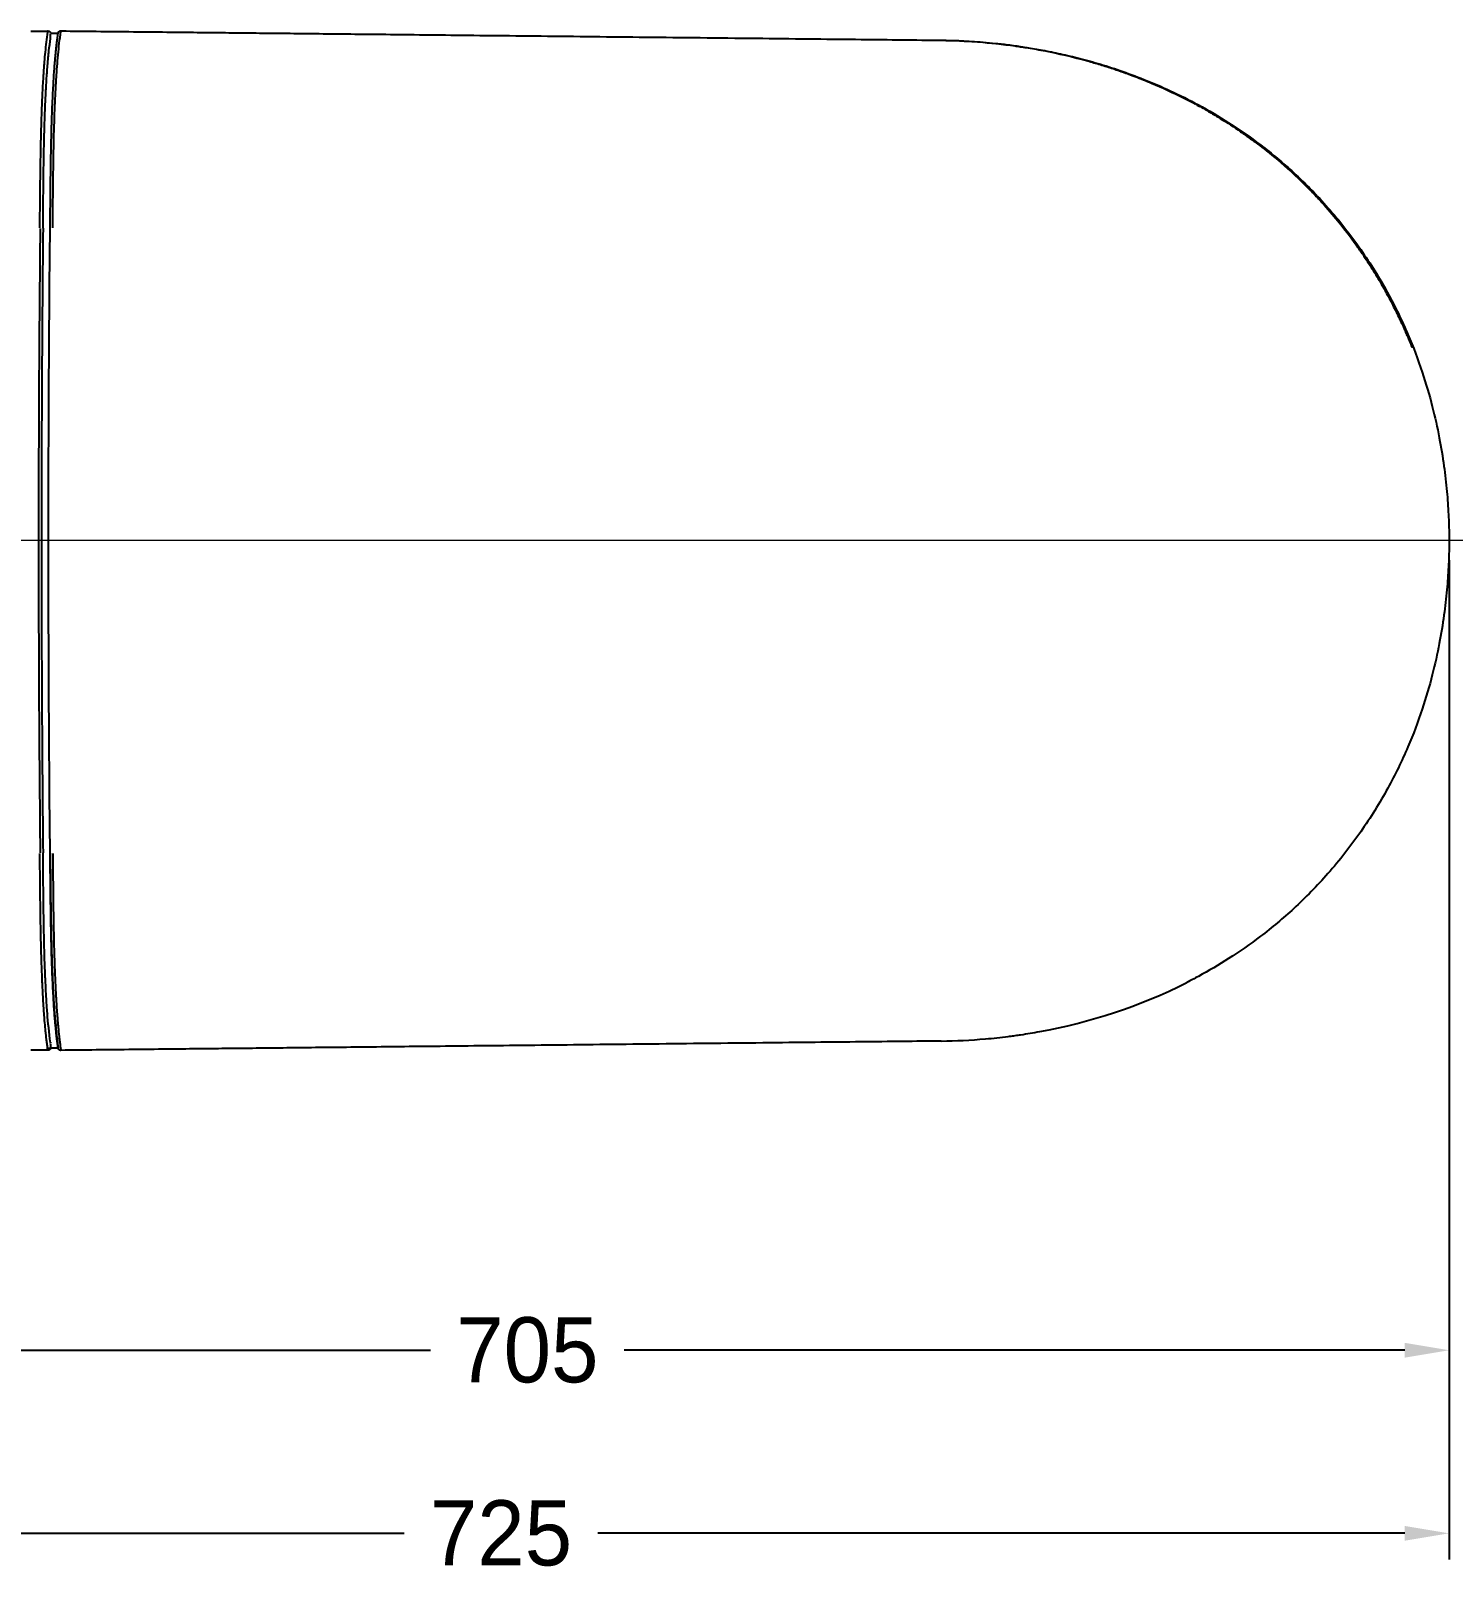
# Model space of a CAD drawing. Header units: millimetres. Extents: x 0 to 1800, y -67 to 2530.
# Drawn here: x 428 to 973, y 1156 to 1749 of the extents above; entities that cross this region are included whole.
import ezdxf
from ezdxf.lldxf.tags import DXFTag

# ---------------------------------------------------------------- set-up
doc = ezdxf.new("R2010")
doc.units = ezdxf.units.MM
for name, color, linetype in [('내부선 및 부속', 4, 'Continuous'), ('중심선', 1, 'DASHED'), ('치수선', 7, 'Continuous')]:
    doc.layers.add(name, color=color, linetype=linetype)
doc.styles.add('____', font='')
doc.styles.get('____').set_extended_font_data('굴림')
tags = doc.linetypes.add('DASHDOT', pattern=[70, 31, -13, 13, -13]).pattern_tags.tags
tags[10:11] = [DXFTag(74, 4), DXFTag(75, 0), DXFTag(340, '0'), DXFTag(46, 0.0), DXFTag(50, 0.0), DXFTag(44, 0.0), DXFTag(45, 0.0)]
tags[8:9] = [DXFTag(74, 4), DXFTag(75, 0), DXFTag(340, '0'), DXFTag(46, 0.0), DXFTag(50, 0.0), DXFTag(44, 0.0), DXFTag(45, 0.0)]
tags[6:7] = [DXFTag(74, 4), DXFTag(75, 0), DXFTag(340, '0'), DXFTag(46, 0.0), DXFTag(50, 0.0), DXFTag(44, 0.0), DXFTag(45, 0.0)]
tags[4:5] = [DXFTag(74, 4), DXFTag(75, 0), DXFTag(340, '0'), DXFTag(46, 0.0), DXFTag(50, 0.0), DXFTag(44, 0.0), DXFTag(45, 0.0)]
tags = doc.linetypes.add('DASHED', pattern=[25.72, 12.86, -12.86]).pattern_tags.tags
tags[6:7] = [DXFTag(74, 4), DXFTag(75, 0), DXFTag(340, '0'), DXFTag(46, 0.0), DXFTag(50, 0.0), DXFTag(44, 0.0), DXFTag(45, 0.0)]
tags[4:5] = [DXFTag(74, 4), DXFTag(75, 0), DXFTag(340, '0'), DXFTag(46, 0.0), DXFTag(50, 0.0), DXFTag(44, 0.0), DXFTag(45, 0.0)]
doc.dimstyles.new('MSADIM', dxfattribs={"dimtxt": 33, "dimasz": 17, "dimexe": 10, "dimexo": 7.5, "dimgap": 10, "dimtad": 0, "dimtih": 1, "dimtoh": 1, "dimdec": 0, "dimzin": 1, "dimdsep": 46, "dimtxsty": '____', "dimcen": 11.25, "dimadec": 0, "dimazin": 0, "dimtfac": 1, "dimtdec": 0, "dimtix": 1, "dimtmove": 0, "dimatfit": 3, "dimfxl": 0, "dimtolj": 1, "dimtzin": 1, "dimarcsym": 0})

# ---------------------------------------------------------------- blocks, each defined once
blk = doc.blocks.new('*D6')
at = {"layer": '치수선', "color": 0, "linetype": 'Continuous', "lineweight": -2}
for p, q in [((264.72, 1545.54), (264.72, 1232.47)), ((971.94, 1545.53), (971.94, 1232.47)), ((281.72, 1242.47), (581.18, 1242.47)), ((954.94, 1242.47), (655.48, 1242.47))]:
    blk.add_line(p, q, dxfattribs=at)
at = {"layer": '치수선', "color": 0, "linetype": 'Continuous'}
for points in [[(281.72, 1245.3), (281.72, 1239.64), (264.72, 1242.47)], [(954.94, 1245.3), (954.94, 1239.64), (971.94, 1242.47)]]:
    blk.add_solid(points, dxfattribs=at)
at = {"layer": '치수선', "color": 0, "linetype": 'Continuous', "insert": (618.33, 1242.47), "char_height": 25, "attachment_point": 5, "style": '____'}
blk.add_mtext('\\A1;705', dxfattribs=at)
blk = doc.blocks.new('*D7')
at = {"layer": '치수선', "color": 0, "linetype": 'Continuous', "lineweight": -2}
for p, q in [((971.94, 1545.54), (971.94, 1162.24)), ((244.49, 1206.67), (244.49, 1162.24)), ((261.49, 1172.24), (571.07, 1172.24)), ((954.94, 1172.24), (645.36, 1172.24))]:
    blk.add_line(p, q, dxfattribs=at)
at = {"layer": '치수선', "color": 0, "linetype": 'Continuous'}
for points in [[(261.49, 1175.07), (261.49, 1169.41), (244.49, 1172.24)], [(954.94, 1175.07), (954.94, 1169.41), (971.94, 1172.24)]]:
    blk.add_solid(points, dxfattribs=at)
at = {"layer": '치수선', "color": 0, "linetype": 'Continuous', "insert": (608.22, 1172.24), "char_height": 25, "attachment_point": 5, "style": '____'}
blk.add_mtext('\\A1;725', dxfattribs=at)

msp = doc.modelspace()

# ---------------------------------------------------------------- linework, layer by layer
at = {"layer": '내부선 및 부속', "linetype": 'Continuous'}
for points, weights in [([(438.9, 1748.45), (439.11, 1748.56), (439.35, 1748.56)], [0.963076669013, 0.954034884468, 1]), ([(435.37, 1745.34), (435.4, 1745.4), (435.41, 1745.47)], [0.929264197129, 0.958012470369, 1]), ([(435.41, 1745.47), (435.42, 1745.54), (435.4, 1745.61)], [1, 0.993740193421, 1]), ([(435.42, 1419.02), (435.28, 1418.79), (435.28, 1418.52)], [0.868249038119, 0.899543643562, 1]), ([(435.41, 1360.59), (435.42, 1360.52), (435.4, 1360.45)], [1, 0.993740193421, 1])]:
    msp.add_rational_spline(points, weights, degree=2, dxfattribs=at)
for points, degree in [([(439.35, 1748.56), (439.45, 1748.56), (439.56, 1748.56), (439.67, 1748.55)], 3), ([(427.88, 1748.46), (431.06, 1748.46), (434.23, 1748.46)], 2), ([(434.46, 1748.49), (434.34, 1748.49), (434.23, 1748.49)], 2), ([(435.4, 1745.61), (435.43, 1745.78), (435.44, 1745.99), (435.44, 1746.24)], 3), ([(435.44, 1746.24), (435.44, 1746.86), (435.44, 1747.48)], 2), ([(438.32, 1747.53), (436.92, 1747.53), (435.51, 1747.53)], 2), ([(430.93, 1553.03), (430.93, 1592.98), (431.14, 1632.92), (431.56, 1672.8)], 3), ([(431.56, 1433.27), (431.14, 1473.13), (430.93, 1513.08), (430.93, 1553.03)], 3), ([(435.45, 1418.5), (435.37, 1418.51), (435.28, 1418.52)], 2), ([(435.4, 1360.45), (434.87, 1364.2), (434.48, 1368.08), (434.19, 1371.79)], 3), ([(434.2, 1371.96), (434.2, 1371.9), (434.21, 1371.85), (434.21, 1371.79)], 3), ([(434.23, 1357.6), (431.06, 1357.6), (427.88, 1357.61)], 2), ([(434.46, 1357.57), (434.34, 1357.57), (434.23, 1357.57)], 2), ([(435.44, 1359.83), (435.44, 1359.2), (435.44, 1358.58)], 2), ([(435.45, 1358.53), (436.92, 1358.53), (438.4, 1358.53)], 2), ([(438.46, 1358.02), (438.4, 1358.12), (438.36, 1358.24), (438.35, 1358.36)], 3)]:
    msp.add_open_spline(points, degree=degree, dxfattribs=at)
for points, knots in [([(439.71, 1748.55), (444.11, 1748.51), (448.5, 1748.46), (452.9, 1748.41), (457.66, 1748.36), (462.42, 1748.31), (467.19, 1748.26), (471.47, 1748.22), (475.75, 1748.17), (480.03, 1748.13), (483.92, 1748.09), (487.8, 1748.04), (491.69, 1748), (495.3, 1747.97), (498.91, 1747.93), (502.52, 1747.89), (506, 1747.85), (509.47, 1747.82), (512.94, 1747.78), (516.41, 1747.74), (519.87, 1747.71), (523.34, 1747.67), (526.94, 1747.63), (530.54, 1747.59), (534.13, 1747.56), (538.01, 1747.51), (541.88, 1747.47), (545.76, 1747.43), (550.04, 1747.39), (554.32, 1747.34), (558.61, 1747.3), (563.39, 1747.25), (568.17, 1747.2), (572.95, 1747.14), (578.28, 1747.09), (583.6, 1747.03), (588.92, 1746.98), (594.85, 1746.91), (600.78, 1746.85), (606.71, 1746.79), (613.16, 1746.72), (619.6, 1746.65), (626.05, 1746.58), (632.75, 1746.51), (639.44, 1746.44), (646.13, 1746.37), (652.86, 1746.3), (659.6, 1746.23), (666.33, 1746.16), (673.3, 1746.08), (680.28, 1746.01), (687.25, 1745.94), (694.38, 1745.86), (701.51, 1745.79), (708.64, 1745.71), (715.34, 1745.64), (722.04, 1745.57), (728.74, 1745.5), (734.64, 1745.43), (740.55, 1745.37), (746.45, 1745.31), (751.7, 1745.25), (756.96, 1745.2), (762.21, 1745.14), (767.17, 1745.09), (772.13, 1745.04), (777.1, 1744.99)], [3.743173, 3.743173, 3.743173, 3.743173, 16.930915, 16.930915, 16.930915, 31.221245, 31.221245, 31.221245, 44.066801, 44.066801, 44.066801, 55.725442, 55.725442, 55.725442, 66.561254, 66.561254, 66.561254, 76.979031, 76.979031, 76.979031, 87.377659, 87.377659, 87.377659, 98.174608, 98.174608, 98.174608, 109.798172, 109.798172, 109.798172, 122.647137, 122.647137, 122.647137, 136.997986, 136.997986, 136.997986, 152.966943, 152.966943, 152.966943, 170.751917, 170.751917, 170.751917, 190.100995, 190.100995, 190.100995, 210.17694, 210.17694, 210.17694, 230.37948, 230.37948, 230.37948, 251.300244, 251.300244, 251.300244, 272.689478, 272.689478, 272.689478, 292.795888, 292.795888, 292.795888, 310.505397, 310.505397, 310.505397, 326.267779, 326.267779, 326.267779, 341.153734, 341.153734, 341.153734, 341.153734]), ([(434.24, 1748.1), (433.88, 1745.54), (433.57, 1742.97), (433.2, 1739.19), (433.09, 1737.95), (432.95, 1736.13), (432.9, 1735.53), (432.84, 1734.64), (432.82, 1734.35), (432.78, 1733.91), (432.77, 1733.77), (432.75, 1733.48), (432.74, 1733.29), (432.64, 1731.75), (432.52, 1729.89), (432.33, 1726.46), (432.27, 1725.21), (432.17, 1723.17), (432.14, 1722.47), (432.09, 1721.37), (432.07, 1720.99), (432.05, 1720.42), (432.04, 1720.14), (432.03, 1719.84), (432.02, 1719.65), (432.01, 1719.51), (431.94, 1717.61), (431.85, 1715.15), (431.72, 1710.5), (431.67, 1708.79), (431.61, 1705.99), (431.59, 1705.01), (431.55, 1703.49), (431.54, 1702.98), (431.53, 1702.19), (431.52, 1701.79), (431.52, 1701.38), (431.51, 1701.11), (431.51, 1701.03), (431.4, 1694.83), (431.34, 1689.5), (431.25, 1680.23), (431.22, 1676.28), (431.18, 1673.03)], [-78.516764, -78.516764, -78.516764, -78.516764, -68.702169, -68.702169, -63.794871, -63.794871, -61.341222, -61.341222, -60.114398, -60.114398, -59.500986, -59.500986, -58.887573, -58.887573, -49.072978, -49.072978, -44.16568, -44.16568, -41.712031, -41.712031, -40.485207, -40.485207, -39.871795, -39.565088, -39.565088, -39.258382, -39.258382, -29.443787, -29.443787, -24.536489, -24.536489, -22.08284, -22.08284, -20.856016, -20.856016, -20.242603, -19.935897, -19.935897, -19.629191, -19.629191, -9.814596, -9.814596, 0, 0, 0, 0]), ([(432.53, 1672.86), (432.54, 1673.53), (432.55, 1674.64), (432.56, 1676.07), (432.57, 1676.71), (432.57, 1677.15), (432.58, 1677.41), (432.59, 1679.07), (432.6, 1680.49), (432.63, 1683.54), (432.65, 1685.68), (432.68, 1687.92), (432.69, 1688.83), (432.69, 1689.42), (432.69, 1689.67), (432.73, 1692.53), (432.76, 1694.83), (432.8, 1698.07), (432.83, 1699.65), (432.85, 1701.17), (432.87, 1702.16), (432.88, 1702.68), (432.93, 1704.96), (432.98, 1707.6), (433.06, 1710.52), (433.1, 1711.73), (433.12, 1712.53), (433.13, 1712.98), (433.19, 1714.7), (433.25, 1716.72), (433.34, 1718.99), (433.38, 1719.94), (433.41, 1720.57), (433.42, 1720.92), (433.48, 1722.34), (433.56, 1724.01), (433.66, 1725.93), (433.71, 1726.74), (433.74, 1727.27), (433.75, 1727.51), (433.84, 1729), (433.94, 1730.71), (434.07, 1732.54), (434.13, 1733.42), (434.16, 1733.79), (434.18, 1734.03), (434.18, 1734.12), (434.29, 1735.46), (434.38, 1736.54), (434.53, 1738.23), (434.61, 1739.06), (434.71, 1740.01), (434.76, 1740.41), (434.79, 1740.67), (434.8, 1740.84), (434.99, 1742.53), (435.19, 1744.09), (435.4, 1745.61)], [0, 0, 0, 0, 1.185313, 1.777969, 2.074298, 2.074298, 2.370626, 2.370626, 4.741252, 4.741252, 7.111878, 8.297191, 8.889847, 8.889847, 9.482503, 9.482503, 14.223755, 14.223755, 16.594381, 17.779694, 17.779694, 18.965007, 18.965007, 23.706259, 26.076885, 27.262198, 27.262198, 28.44751, 28.44751, 33.188762, 35.559388, 36.744701, 36.744701, 37.930014, 37.930014, 42.671266, 45.041892, 46.227205, 46.227205, 47.412517, 47.412517, 52.153769, 54.524395, 55.709708, 56.302364, 56.302364, 56.895021, 56.895021, 61.636273, 61.636273, 64.006899, 65.192212, 65.784868, 65.784868, 66.377524, 66.377524, 75.860028, 75.860028, 75.860028, 75.860028]), ([(434.53, 1748.49), (434.58, 1748.49), (434.63, 1748.48), (434.68, 1748.48), (434.72, 1748.47), (434.77, 1748.46), (434.81, 1748.45), (434.85, 1748.43), (434.89, 1748.42), (434.93, 1748.4), (434.98, 1748.38), (435.02, 1748.35), (435.05, 1748.33), (435.09, 1748.3), (435.13, 1748.27), (435.16, 1748.24), (435.2, 1748.21), (435.23, 1748.18), (435.26, 1748.14), (435.28, 1748.11), (435.31, 1748.07), (435.33, 1748.03), (435.36, 1747.99), (435.38, 1747.95), (435.39, 1747.91), (435.41, 1747.86), (435.42, 1747.82), (435.43, 1747.77), (435.44, 1747.73), (435.45, 1747.69), (435.45, 1747.64)], [0.114612, 0.114612, 0.114612, 0.114612, 0.263122, 0.263122, 0.263122, 0.399468, 0.399468, 0.399468, 0.534175, 0.534175, 0.534175, 0.677239, 0.677239, 0.677239, 0.822563, 0.822563, 0.822563, 0.964045, 0.964045, 0.964045, 1.107299, 1.107299, 1.107299, 1.253017, 1.253017, 1.253017, 1.39936, 1.39936, 1.39936, 1.543014, 1.543014, 1.543014, 1.543014]), ([(435.26, 1672.97), (435.29, 1675.43), (435.31, 1677.88), (435.33, 1680.34), (435.36, 1683.01), (435.38, 1685.67), (435.41, 1688.34), (435.44, 1690.97), (435.47, 1693.6), (435.51, 1696.23), (435.55, 1698.66), (435.59, 1701.09), (435.63, 1703.52), (435.68, 1705.68), (435.73, 1707.84), (435.78, 1709.99), (435.83, 1711.89), (435.89, 1713.77), (435.96, 1715.65), (436.01, 1717.3), (436.07, 1718.94), (436.14, 1720.57), (436.2, 1722), (436.27, 1723.43), (436.34, 1724.85), (436.4, 1726.1), (436.47, 1727.35), (436.54, 1728.59), (436.6, 1729.68), (436.67, 1730.77), (436.74, 1731.85), (436.81, 1732.81), (436.87, 1733.75), (436.94, 1734.69), (437.01, 1735.53), (437.07, 1736.36), (437.14, 1737.17), (437.21, 1737.9), (437.27, 1738.62), (437.34, 1739.33), (437.4, 1739.97), (437.46, 1740.59), (437.53, 1741.21), (437.59, 1741.77), (437.65, 1742.32), (437.71, 1742.86), (437.77, 1743.34), (437.83, 1743.82), (437.89, 1744.3), (437.94, 1744.73), (437.99, 1745.15), (438.05, 1745.57), (438.1, 1745.95), (438.15, 1746.32), (438.2, 1746.7), (438.25, 1747.03), (438.3, 1747.37), (438.35, 1747.7)], [0.78036, 0.78036, 0.78036, 0.78036, 8.155081, 8.155081, 8.155081, 16.169348, 16.169348, 16.169348, 24.083671, 24.083671, 24.083671, 31.404028, 31.404028, 31.404028, 37.938038, 37.938038, 37.938038, 43.678826, 43.678826, 43.678826, 48.713197, 48.713197, 48.713197, 53.146434, 53.146434, 53.146434, 57.05824, 57.05824, 57.05824, 60.519147, 60.519147, 60.519147, 63.588805, 63.588805, 63.588805, 66.319136, 66.319136, 66.319136, 68.75411, 68.75411, 68.75411, 70.930748, 70.930748, 70.930748, 72.880819, 72.880819, 72.880819, 74.630783, 74.630783, 74.630783, 76.205905, 76.205905, 76.205905, 77.631332, 77.631332, 77.631332, 78.932247, 78.932247, 78.932247, 78.932247]), ([(436.25, 1673.03), (436.27, 1675.31), (436.31, 1679.42), (436.4, 1688.31), (436.44, 1691.73), (436.52, 1697.54), (436.56, 1699.59), (436.62, 1702.84), (436.64, 1703.94), (436.68, 1705.65), (436.69, 1706.22), (436.71, 1707.09), (436.72, 1707.53), (436.73, 1708.05), (436.74, 1708.27), (436.74, 1708.42), (436.74, 1708.53), (436.86, 1713.28), (437.01, 1717.47), (437.24, 1722.96), (437.32, 1724.66), (437.45, 1727.01), (437.49, 1727.76), (437.55, 1728.84), (437.57, 1729.19), (437.6, 1729.71), (437.62, 1729.96), (437.63, 1730.21), (437.64, 1730.38), (437.65, 1730.5), (437.83, 1733.39), (438.04, 1736.37), (438.59, 1742.34), (438.93, 1745.32), (439.35, 1748.2)], [-78.689332, -78.689332, -78.689332, -78.689332, -68.853165, -68.853165, -63.935082, -63.935082, -61.476041, -61.476041, -60.24652, -60.24652, -59.631759, -59.631759, -59.324379, -59.170689, -59.093844, -59.093844, -59.016999, -59.016999, -49.180832, -49.180832, -44.262749, -44.262749, -41.803708, -41.803708, -40.574187, -40.574187, -39.959426, -39.652046, -39.652046, -39.344666, -39.344666, -19.672333, -19.672333, 0, 0, 0, 0]), ([(777.1, 1744.99), (778.35, 1744.97), (779.6, 1744.95), (780.85, 1744.91), (782.16, 1744.88), (783.47, 1744.83), (784.78, 1744.77), (786.12, 1744.71), (787.46, 1744.64), (788.79, 1744.55), (790.26, 1744.46), (791.73, 1744.35), (793.2, 1744.23), (794.8, 1744.09), (796.4, 1743.94), (798, 1743.77), (799.74, 1743.59), (801.49, 1743.39), (803.23, 1743.16), (805.14, 1742.92), (807.04, 1742.65), (808.94, 1742.35), (811.02, 1742.03), (813.09, 1741.68), (815.16, 1741.3), (817.42, 1740.88), (819.68, 1740.43), (821.93, 1739.95), (824.38, 1739.42), (826.82, 1738.84), (829.26, 1738.23), (831.89, 1737.56), (834.52, 1736.84), (837.13, 1736.07), (839.98, 1735.23), (842.82, 1734.33), (845.63, 1733.37), (848.74, 1732.31), (851.81, 1731.17), (854.86, 1729.96), (858.25, 1728.61), (861.6, 1727.17), (864.91, 1725.63), (868.58, 1723.93), (872.2, 1722.11), (875.76, 1720.18), (879.71, 1718.03), (883.58, 1715.75), (887.36, 1713.34), (891.54, 1710.66), (895.62, 1707.82), (899.57, 1704.81), (903.98, 1701.46), (908.25, 1697.9), (912.33, 1694.15), (916.94, 1689.92), (921.32, 1685.44), (925.46, 1680.74), (929.94, 1675.66), (934.13, 1670.31), (938.01, 1664.75), (941.79, 1659.34), (945.27, 1653.73), (948.43, 1647.95), (951.26, 1642.8), (953.83, 1637.51), (956.14, 1632.11), (958.18, 1627.36), (960, 1622.53), (961.63, 1617.64), (963.07, 1613.29), (964.36, 1608.89), (965.49, 1604.45), (966.5, 1600.49), (967.39, 1596.49), (968.16, 1592.47), (968.86, 1588.87), (969.45, 1585.25), (969.96, 1581.62), (970.4, 1578.37), (970.78, 1575.11), (971.08, 1571.84), (971.34, 1568.91), (971.55, 1565.97), (971.69, 1563.04), (971.82, 1560.4), (971.9, 1557.76), (971.93, 1555.13), (971.93, 1554.43), (971.94, 1553.73), (971.94, 1553.03)], [3.053391, 3.053391, 3.053391, 3.053391, 6.801811, 6.801811, 6.801811, 10.735468, 10.735468, 10.735468, 14.760713, 14.760713, 14.760713, 19.175676, 19.175676, 19.175676, 23.995949, 23.995949, 23.995949, 29.267842, 29.267842, 29.267842, 35.032201, 35.032201, 35.032201, 41.338441, 41.338441, 41.338441, 48.244915, 48.244915, 48.244915, 55.772146, 55.772146, 55.772146, 63.939314, 63.939314, 63.939314, 72.859395, 72.859395, 72.859395, 82.703595, 82.703595, 82.703595, 93.641717, 93.641717, 93.641717, 105.798005, 105.798005, 105.798005, 119.264779, 119.264779, 119.264779, 134.162806, 134.162806, 134.162806, 150.805216, 150.805216, 150.805216, 169.588802, 169.588802, 169.588802, 189.939799, 189.939799, 189.939799, 209.733808, 209.733808, 209.733808, 227.363574, 227.363574, 227.363574, 242.850725, 242.850725, 242.850725, 256.592554, 256.592554, 256.592554, 268.868764, 268.868764, 268.868764, 279.876116, 279.876116, 279.876116, 289.720464, 289.720464, 289.720464, 298.545349, 298.545349, 298.545349, 306.458592, 306.458592, 306.458592, 308.554919, 308.554919, 308.554919, 308.554919]), ([(777.1, 1744.95), (786.44, 1744.85), (795.96, 1744.14), (805.63, 1742.78), (805.67, 1742.78), (805.86, 1742.75), (806.14, 1742.71), (806.44, 1742.67), (807.04, 1742.58), (807.45, 1742.52), (808.74, 1742.32), (809.65, 1742.18), (812.54, 1741.7), (814.69, 1741.33), (821.79, 1739.94), (827.4, 1738.69), (833.94, 1736.86), (833.94, 1736.86), (834.04, 1736.83), (834.2, 1736.79), (834.56, 1736.69), (835.28, 1736.48), (836.71, 1736.07), (839.58, 1735.21), (843.66, 1733.9), (847.31, 1732.63), (849.54, 1731.81), (850.19, 1731.57), (850.45, 1731.47), (850.55, 1731.44), (850.59, 1731.42), (850.98, 1731.27), (853.34, 1730.38), (859.86, 1727.76), (868.07, 1723.98), (874.59, 1720.54), (877.31, 1719.02), (878.05, 1718.61), (878.42, 1718.4), (878.52, 1718.34), (878.86, 1718.15), (880.37, 1717.28), (881.86, 1716.4), (885.83, 1713.98), (888.44, 1712.31), (892.29, 1709.69), (893.88, 1708.58), (895.61, 1707.33), (896.08, 1706.99), (896.39, 1706.76), (896.5, 1706.68), (896.96, 1706.34), (897.37, 1706.04), (901.42, 1703.01), (907.64, 1698.28), (915.71, 1690.42), (915.76, 1690.37), (915.94, 1690.2), (916.2, 1689.94), (916.8, 1689.35), (917.3, 1688.85), (918.3, 1687.84), (918.94, 1687.18), (920.83, 1685.23), (922.02, 1683.96), (925.38, 1680.26), (927.35, 1677.94), (932.59, 1671.56), (935.15, 1668.06), (937.1, 1665.3), (937.17, 1665.2), (937.5, 1664.73), (937.98, 1664.03), (938.47, 1663.33), (939.43, 1661.92), (940.06, 1660.97), (941.93, 1658.11), (943.74, 1655.22), (945.76, 1651.8), (946.6, 1650.32), (947.02, 1649.57), (947.18, 1649.3), (947.4, 1648.89), (947.52, 1648.69), (948.54, 1646.84), (949.44, 1645.15), (951.22, 1641.68), (952.21, 1639.68), (953.18, 1637.62), (953.34, 1637.28), (953.36, 1637.25), (953.4, 1637.16), (953.42, 1637.11), (953.54, 1636.86), (953.65, 1636.61), (954.07, 1635.7), (954.45, 1634.88), (955.13, 1633.34), (955.37, 1632.78), (955.91, 1631.54), (956.18, 1630.9), (956.86, 1629.27), (957.2, 1628.43), (957.55, 1627.55), (957.64, 1627.31), (957.74, 1627.06), (957.77, 1626.99), (957.79, 1626.94)], [0, 0, 0, 0, 38.130449, 38.130449, 38.726237, 38.726237, 39.322025, 40.513602, 40.513602, 42.896755, 42.896755, 47.663061, 47.663061, 57.195673, 57.195673, 76.260898, 76.260898, 76.558792, 76.558792, 76.856686, 77.452474, 78.644051, 81.027204, 85.79351, 95.326122, 104.858734, 107.241887, 108.433464, 108.731358, 108.731358, 109.029252, 109.029252, 109.62504, 114.391347, 123.923959, 128.690265, 129.881841, 130.47763, 130.47763, 130.775524, 130.775524, 131.073418, 133.456571, 133.456571, 138.222877, 138.222877, 140.60603, 141.201818, 141.499712, 141.499712, 141.797607, 141.797607, 142.989183, 142.989183, 152.521795, 152.521795, 152.670742, 152.670742, 152.819689, 153.117584, 153.713372, 153.713372, 154.904948, 154.904948, 157.288101, 157.288101, 162.054408, 162.054408, 171.58702, 171.58702, 172.182808, 172.182808, 172.778596, 173.970173, 173.970173, 176.353326, 176.353326, 181.119632, 183.502785, 184.694362, 184.694362, 185.29015, 185.29015, 185.885938, 185.885938, 190.652244, 190.652244, 195.41855, 196.014339, 196.014339, 196.312233, 196.312233, 196.610127, 196.610127, 197.801703, 197.801703, 200.184856, 200.184856, 201.376433, 201.376433, 202.568009, 202.568009, 204.951162, 204.951162, 206.142739, 206.142739, 206.738527, 206.738527, 206.738527, 206.738527]), ([(432.54, 1672.85), (432.37, 1655.99), (432.23, 1639.12), (432.13, 1622.24), (432.04, 1607.6), (431.98, 1592.95), (431.95, 1578.3), (431.93, 1569.88), (431.92, 1561.45), (431.92, 1553.03)], [1.19898, 1.19898, 1.19898, 1.19898, 51.861572, 51.861572, 51.861572, 95.815372, 95.815372, 95.815372, 121.087869, 121.087869, 121.087869, 121.087869]), ([(434.64, 1553.03), (434.64, 1573.13), (434.69, 1593.25), (434.79, 1613.39), (434.9, 1633.29), (435.05, 1653.16), (435.26, 1672.97)], [3893.69256, 3893.69256, 3893.69256, 3893.69256, 3955.096808, 3955.096808, 3955.096808, 4014.757527, 4014.757527, 4014.757527, 4014.757527]), ([(431.92, 1553.03), (431.92, 1544.61), (431.93, 1536.18), (431.95, 1527.76), (431.98, 1513.11), (432.04, 1498.46), (432.13, 1483.82), (432.23, 1466.94), (432.37, 1450.07), (432.54, 1433.22)], [1.198898, 1.198898, 1.198898, 1.198898, 26.471431, 26.471431, 26.471431, 70.425231, 70.425231, 70.425231, 121.087824, 121.087824, 121.087824, 121.087824]), ([(435.26, 1433.09), (435.05, 1452.91), (434.9, 1472.77), (434.79, 1492.67), (434.69, 1512.81), (434.64, 1532.94), (434.64, 1553.03)], [3735.508253, 3735.508253, 3735.508253, 3735.508253, 3795.168974, 3795.168974, 3795.168974, 3856.573226, 3856.573226, 3856.573226, 3856.573226]), ([(971.94, 1553.03), (971.94, 1552.33), (971.93, 1551.63), (971.93, 1550.93), (971.9, 1548.3), (971.82, 1545.66), (971.69, 1543.03), (971.55, 1540.09), (971.34, 1537.15), (971.08, 1534.22), (970.78, 1530.96), (970.4, 1527.7), (969.96, 1524.45), (969.45, 1520.81), (968.86, 1517.19), (968.16, 1513.59), (967.39, 1509.57), (966.5, 1505.57), (965.49, 1501.61), (964.36, 1497.17), (963.07, 1492.77), (961.63, 1488.43), (960, 1483.53), (958.18, 1478.7), (956.14, 1473.95), (953.83, 1468.55), (951.26, 1463.27), (948.43, 1458.11), (945.27, 1452.33), (941.79, 1446.72), (938.01, 1441.31), (934.13, 1435.75), (929.94, 1430.41), (925.46, 1425.32), (921.32, 1420.62), (916.94, 1416.14), (912.33, 1411.91), (908.25, 1408.16), (903.98, 1404.6), (899.57, 1401.25), (895.62, 1398.24), (891.54, 1395.4), (887.36, 1392.73), (883.58, 1390.31), (879.71, 1388.03), (875.76, 1385.89), (874.3, 1385.09), (872.82, 1384.31), (871.34, 1383.56)], [1.53028, 1.53028, 1.53028, 1.53028, 3.626607, 3.626607, 3.626607, 11.53985, 11.53985, 11.53985, 20.364736, 20.364736, 20.364736, 30.209084, 30.209084, 30.209084, 41.216436, 41.216436, 41.216436, 53.492645, 53.492645, 53.492645, 67.234475, 67.234475, 67.234475, 82.721626, 82.721626, 82.721626, 100.351391, 100.351391, 100.351391, 120.145401, 120.145401, 120.145401, 140.496397, 140.496397, 140.496397, 159.279984, 159.279984, 159.279984, 175.922394, 175.922394, 175.922394, 190.820421, 190.820421, 190.820421, 204.287195, 204.287195, 204.287195, 209.291465, 209.291465, 209.291465, 209.291465]), ([(431.18, 1433.03), (431.23, 1428.18), (431.27, 1423.26), (431.33, 1417.99), (431.33, 1417.77), (431.34, 1417.24), (431.35, 1416.44), (431.36, 1415.64), (431.38, 1414.03), (431.39, 1412.94), (431.43, 1409.67), (431.47, 1407.46), (431.51, 1405.08), (431.51, 1405.01), (431.51, 1404.79), (431.52, 1404.47), (431.53, 1403.72), (431.54, 1403.07), (431.57, 1401.76), (431.59, 1400.88), (431.65, 1398.23), (431.69, 1396.43), (431.75, 1394.5), (431.75, 1394.45), (431.75, 1394.29), (431.76, 1394.05), (431.78, 1393.48), (431.79, 1392.98), (431.82, 1391.99), (431.84, 1391.33), (431.91, 1389.33), (431.96, 1387.98), (432.02, 1386.44), (432.02, 1386.33), (432.03, 1386.05), (432.05, 1385.63), (432.07, 1385.21), (432.1, 1384.37), (432.13, 1383.81), (432.21, 1382.11), (432.26, 1380.97), (432.44, 1377.53), (432.58, 1375.2), (432.75, 1372.57), (432.78, 1372.19), (432.83, 1371.53), (432.85, 1371.21), (432.92, 1370.25), (432.97, 1369.62), (433.12, 1367.8), (433.23, 1366.65), (433.34, 1365.51), (433.35, 1365.39), (433.37, 1365.21), (433.4, 1364.93), (433.42, 1364.66), (433.48, 1364.12), (433.52, 1363.77), (433.63, 1362.74), (433.71, 1362.08), (433.86, 1360.82), (433.93, 1360.26), (434.08, 1359.1), (434.16, 1358.53), (434.24, 1357.97)], [-78.503163, -78.503163, -78.503163, -78.503163, -68.690264, -68.690264, -68.076958, -68.076958, -67.463652, -66.23704, -66.23704, -63.783815, -63.783815, -58.877366, -58.877366, -58.570713, -58.570713, -58.26406, -57.650754, -56.424141, -56.424141, -53.970917, -53.970917, -49.064467, -49.064467, -48.757814, -48.757814, -48.451161, -47.837855, -46.611243, -46.611243, -44.158018, -44.158018, -39.251569, -39.251569, -38.638263, -38.638263, -38.024956, -36.798344, -36.798344, -34.345119, -34.345119, -29.43867, -29.43867, -19.625772, -19.625772, -18.399159, -18.399159, -17.172547, -17.172547, -14.719322, -14.719322, -9.812873, -9.812873, -9.50622, -9.50622, -9.199567, -8.586261, -8.586261, -7.359648, -7.359648, -4.906424, -4.906424, -2.453199, -2.453199, 0, 0, 0, 0]), ([(434.18, 1371.98), (434.17, 1372.04), (434.17, 1372.11), (434.15, 1372.31), (434.14, 1372.46), (434.11, 1372.93), (434.08, 1373.28), (434, 1374.45), (433.94, 1375.38), (433.74, 1378.63), (433.59, 1381.42), (433.43, 1384.97), (433.43, 1384.98), (433.42, 1385.1), (433.42, 1385.28), (433.4, 1385.71), (433.38, 1386.11), (433.35, 1386.92), (433.33, 1387.49), (433.26, 1389.32), (433.21, 1390.68), (433.06, 1395.2), (432.97, 1398.78), (432.89, 1402.99), (432.89, 1403.14), (432.88, 1403.35), (432.88, 1403.67), (432.86, 1404.42), (432.85, 1405.05), (432.83, 1406.29), (432.82, 1407.11), (432.78, 1409.52), (432.76, 1411.07), (432.7, 1415.55), (432.67, 1418.31), (432.6, 1425.88), (432.56, 1430.01), (432.53, 1433.21)], [19.567898, 19.567898, 19.567898, 19.567898, 20.160865, 20.160865, 21.346798, 21.346798, 23.718665, 23.718665, 28.462398, 28.462398, 37.949863, 37.949863, 38.246347, 38.246347, 38.54283, 39.135797, 40.32173, 40.32173, 42.693596, 42.693596, 47.437329, 47.437329, 56.924795, 56.924795, 57.073037, 57.073037, 57.221279, 57.517762, 58.110728, 58.110728, 59.296662, 59.296662, 61.668528, 61.668528, 66.412261, 66.412261, 75.899727, 75.899727, 75.899727, 75.899727]), ([(438.35, 1358.36), (438.3, 1358.69), (438.25, 1359.03), (438.2, 1359.37), (438.15, 1359.74), (438.1, 1360.11), (438.05, 1360.49), (437.99, 1360.91), (437.94, 1361.33), (437.89, 1361.76), (437.83, 1362.24), (437.77, 1362.72), (437.71, 1363.2), (437.65, 1363.75), (437.59, 1364.29), (437.53, 1364.85), (437.46, 1365.47), (437.4, 1366.1), (437.34, 1366.73), (437.27, 1367.44), (437.21, 1368.16), (437.14, 1368.89), (437.07, 1369.71), (437.01, 1370.53), (436.94, 1371.37), (436.87, 1372.31), (436.81, 1373.26), (436.74, 1374.21), (436.67, 1375.29), (436.6, 1376.38), (436.54, 1377.47), (436.47, 1378.71), (436.4, 1379.96), (436.34, 1381.21), (436.27, 1382.63), (436.2, 1384.06), (436.14, 1385.5), (436.07, 1387.13), (436.01, 1388.77), (435.96, 1390.41), (435.89, 1392.29), (435.83, 1394.18), (435.78, 1396.07), (435.73, 1398.22), (435.68, 1400.38), (435.63, 1402.54), (435.59, 1404.97), (435.55, 1407.4), (435.51, 1409.83), (435.47, 1412.46), (435.44, 1415.09), (435.41, 1417.72), (435.38, 1420.39), (435.36, 1423.06), (435.33, 1425.72), (435.31, 1428.18), (435.29, 1430.63), (435.26, 1433.09)], [0.783498, 0.783498, 0.783498, 0.783498, 2.084413, 2.084413, 2.084413, 3.50984, 3.50984, 3.50984, 5.084962, 5.084962, 5.084962, 6.834926, 6.834926, 6.834926, 8.784997, 8.784997, 8.784997, 10.961635, 10.961635, 10.961635, 13.396609, 13.396609, 13.396609, 16.12694, 16.12694, 16.12694, 19.196598, 19.196598, 19.196598, 22.657505, 22.657505, 22.657505, 26.569311, 26.569311, 26.569311, 31.002549, 31.002549, 31.002549, 36.036919, 36.036919, 36.036919, 41.777707, 41.777707, 41.777707, 48.311717, 48.311717, 48.311717, 55.632074, 55.632074, 55.632074, 63.546397, 63.546397, 63.546397, 71.560664, 71.560664, 71.560664, 78.935383, 78.935383, 78.935383, 78.935383]), ([(435.28, 1433.1), (435.3, 1430.64), (435.35, 1425.52), (435.42, 1417.76), (435.52, 1410.04), (435.64, 1402.82), (435.79, 1396.35), (435.96, 1390.67), (436.14, 1385.72), (436.34, 1381.42), (436.54, 1377.67), (436.74, 1374.39), (436.94, 1371.54), (437.14, 1369.05), (437.34, 1366.89), (437.53, 1365.01), (437.71, 1363.37), (437.89, 1361.93), (438.05, 1360.66), (438.2, 1359.53), (438.3, 1358.83), (438.35, 1358.5)], [0, 0, 0, 0, 7.355653, 15.350972, 23.248417, 30.554588, 37.077209, 42.809208, 47.836848, 52.26463, 56.172016, 59.62986, 62.697932, 65.427693, 67.862516, 70.038986, 71.988716, 73.73817, 75.312667, 76.7374, 78.037588, 78.037588, 78.037588, 78.037588]), ([(436.25, 1433.03), (436.27, 1431.57), (436.28, 1430.1), (436.3, 1427.9), (436.31, 1427.16), (436.32, 1425.69), (436.33, 1425), (436.35, 1422.64), (436.37, 1421.06), (436.39, 1418.67), (436.4, 1417.87), (436.42, 1416.67), (436.42, 1416.27), (436.43, 1415.46), (436.44, 1415.03), (436.46, 1413.17), (436.48, 1411.67), (436.51, 1409.4), (436.52, 1408.63), (436.54, 1407.48), (436.55, 1406.91), (436.56, 1406.33), (436.57, 1405.94), (436.57, 1405.72), (436.6, 1404.24), (436.62, 1402.92), (436.67, 1400.9), (436.68, 1400.22), (436.7, 1399.2), (436.72, 1398.69), (436.73, 1398.09), (436.74, 1397.84), (436.74, 1397.67), (436.74, 1397.55), (436.83, 1394.08), (436.94, 1390.52), (437.16, 1385.01), (437.24, 1383.14), (437.38, 1380.31), (437.43, 1379.36), (437.51, 1377.92), (437.54, 1377.44), (437.58, 1376.72), (437.6, 1376.36), (437.62, 1376), (437.64, 1375.76), (437.65, 1375.59), (437.72, 1374.36), (437.8, 1373.22), (437.92, 1371.55), (437.96, 1371), (438.02, 1370.18), (438.04, 1369.91), (438.08, 1369.37), (438.11, 1369.06), (438.2, 1367.94), (438.28, 1367.09), (438.39, 1365.88), (438.43, 1365.49), (438.51, 1364.73), (438.55, 1364.31), (438.65, 1363.38), (438.72, 1362.77), (438.82, 1361.9), (438.85, 1361.61), (438.91, 1361.18), (438.92, 1361.04), (438.96, 1360.76), (438.98, 1360.6), (439.11, 1359.6), (439.22, 1358.72), (439.35, 1357.87)], [0, 0, 0, 0, 2.458118, 2.458118, 3.687178, 3.687178, 4.916237, 4.916237, 7.374355, 7.374355, 8.603414, 8.603414, 9.217944, 9.217944, 9.832474, 9.832474, 12.290592, 12.290592, 13.519651, 13.519651, 14.134181, 14.441446, 14.441446, 14.748711, 14.748711, 17.206829, 17.206829, 18.435888, 18.435888, 19.050418, 19.357683, 19.511315, 19.511315, 19.664947, 19.664947, 29.497421, 29.497421, 34.413658, 34.413658, 36.871776, 36.871776, 38.100835, 38.100835, 38.715365, 39.02263, 39.02263, 39.329895, 39.329895, 44.246132, 44.246132, 46.70425, 46.70425, 47.933309, 47.933309, 49.162368, 49.162368, 54.078605, 54.078605, 56.536724, 56.536724, 58.994842, 58.994842, 63.911079, 63.911079, 66.369197, 66.369197, 67.598257, 67.598257, 68.827316, 68.827316, 78.659789, 78.659789, 78.659789, 78.659789]), ([(777.1, 1361.08), (782.68, 1361.14), (791.22, 1361.55), (800.62, 1362.55), (804.61, 1363.08), (805.7, 1363.23), (806.25, 1363.31), (806.36, 1363.32), (806.97, 1363.41), (807.27, 1363.46), (810.01, 1363.86), (812.44, 1364.27), (834.03, 1368.21), (853.32, 1374.39), (871.33, 1383.56)], [0, 0, 0, 0, 38.223677, 57.335515, 62.113475, 64.502454, 64.502454, 65.696944, 65.696944, 66.891434, 66.891434, 76.447353, 76.447353, 151.487858, 151.487858, 151.487858, 151.487858]), ([(437.23, 1368.35), (437.23, 1368.34), (437.23, 1368.34), (437.25, 1368.14), (437.27, 1367.98), (437.34, 1367.59), (437.39, 1367.41), (437.52, 1367.11), (437.6, 1366.99), (437.71, 1366.97)], [-2.358162, -2.358162, -2.358162, -2.358162, -2.334786, -2.334786, -1.556524, -1.556524, -0.778262, -0.778262, 0, 0, 0, 0]), ([(435.45, 1358.42), (435.45, 1358.38), (435.44, 1358.33), (435.43, 1358.29), (435.42, 1358.24), (435.41, 1358.2), (435.39, 1358.16), (435.38, 1358.11), (435.36, 1358.07), (435.33, 1358.03), (435.31, 1357.99), (435.28, 1357.96), (435.26, 1357.92), (435.23, 1357.88), (435.2, 1357.85), (435.16, 1357.82), (435.13, 1357.79), (435.09, 1357.76), (435.05, 1357.73), (435.02, 1357.71), (434.98, 1357.68), (434.93, 1357.66), (434.89, 1357.65), (434.85, 1357.63), (434.81, 1357.62), (434.77, 1357.6), (434.72, 1357.59), (434.68, 1357.59), (434.63, 1357.58), (434.58, 1357.57), (434.53, 1357.57)], [0.451459, 0.451459, 0.451459, 0.451459, 0.595112, 0.595112, 0.595112, 0.741456, 0.741456, 0.741456, 0.887173, 0.887173, 0.887173, 1.030427, 1.030427, 1.030427, 1.171909, 1.171909, 1.171909, 1.317233, 1.317233, 1.317233, 1.460297, 1.460297, 1.460297, 1.595004, 1.595004, 1.595004, 1.731351, 1.731351, 1.731351, 1.879847, 1.879847, 1.879847, 1.879847]), ([(435.43, 1358.42), (435.41, 1358.39), (435.35, 1358.33), (435.14, 1358.23), (434.89, 1358.17), (434.64, 1358.17)], [-1.241114, -1.241114, -1.241114, -1.241114, -0.827323, -0.827323, 0, 0, 0, 0]), ([(435.44, 1359.83), (435.44, 1359.87), (435.44, 1359.95), (435.44, 1360.07), (435.43, 1360.14), (435.43, 1360.18)], [0, 0, 0, 0, 0.1318712, 0.2504266, 0.360231, 0.360231, 0.360231, 0.360231]), ([(439.33, 1357.5), (439.24, 1357.5), (439.15, 1357.52), (439.06, 1357.54), (438.95, 1357.57), (438.85, 1357.62), (438.76, 1357.69), (438.65, 1357.77), (438.55, 1357.87), (438.48, 1357.98)], [3.163427, 3.163427, 3.163427, 3.163427, 3.437225, 3.437225, 3.437225, 3.781431, 3.781431, 3.781431, 4.192068, 4.192068, 4.192068, 4.192068]), ([(777.1, 1361.08), (772.13, 1361.02), (767.17, 1360.97), (762.21, 1360.92), (756.96, 1360.86), (751.7, 1360.81), (746.45, 1360.75), (740.55, 1360.69), (734.64, 1360.63), (728.74, 1360.56), (722.04, 1360.49), (715.34, 1360.42), (708.64, 1360.35), (701.51, 1360.28), (694.38, 1360.2), (687.25, 1360.13), (680.28, 1360.05), (673.3, 1359.98), (666.33, 1359.9), (659.6, 1359.83), (652.86, 1359.76), (646.13, 1359.69), (639.44, 1359.62), (632.75, 1359.55), (626.05, 1359.48), (619.6, 1359.41), (613.16, 1359.34), (606.71, 1359.27), (600.78, 1359.21), (594.85, 1359.15), (588.92, 1359.09), (583.6, 1359.03), (578.28, 1358.97), (572.95, 1358.92), (568.17, 1358.87), (563.39, 1358.82), (558.61, 1358.77), (554.32, 1358.72), (550.04, 1358.67), (545.76, 1358.63), (541.88, 1358.59), (538.01, 1358.55), (534.13, 1358.51), (530.54, 1358.47), (526.94, 1358.43), (523.34, 1358.39), (519.87, 1358.36), (516.41, 1358.32), (512.94, 1358.28), (509.47, 1358.25), (506, 1358.21), (502.52, 1358.17), (498.91, 1358.13), (495.3, 1358.1), (491.69, 1358.06), (487.8, 1358.02), (483.92, 1357.98), (480.03, 1357.93), (475.75, 1357.89), (471.47, 1357.84), (467.19, 1357.8), (462.42, 1357.75), (457.66, 1357.7), (452.9, 1357.65), (448.38, 1357.6), (443.86, 1357.55), (439.35, 1357.5)], [3.476301, 3.476301, 3.476301, 3.476301, 18.362255, 18.362255, 18.362255, 34.124637, 34.124637, 34.124637, 51.834147, 51.834147, 51.834147, 71.940556, 71.940556, 71.940556, 93.32979, 93.32979, 93.32979, 114.250555, 114.250555, 114.250555, 134.453094, 134.453094, 134.453094, 154.52904, 154.52904, 154.52904, 173.878118, 173.878118, 173.878118, 191.663092, 191.663092, 191.663092, 207.632049, 207.632049, 207.632049, 221.982897, 221.982897, 221.982897, 234.831863, 234.831863, 234.831863, 246.455427, 246.455427, 246.455427, 257.252375, 257.252375, 257.252375, 267.651004, 267.651004, 267.651004, 278.06878, 278.06878, 278.06878, 288.904592, 288.904592, 288.904592, 300.563233, 300.563233, 300.563233, 313.40879, 313.40879, 313.40879, 327.699119, 327.699119, 327.699119, 341.251307, 341.251307, 341.251307, 341.251307])]:
    msp.add_open_spline(points, degree=3, knots=knots, dxfattribs=at)
msp.add_rational_spline([(438.35, 1747.7), (438.36, 1747.83), (438.42, 1747.95), (438.49, 1748.13), (438.63, 1748.26), (438.74, 1748.38), (438.88, 1748.45)], [0.858082914135, 0.866431020081, 0.890165042945, 0.926776695297, 1, 0.938434049875, 0.902750339224], degree=2, knots=[0.9413944, 0.9413944, 0.9413944, 1.2099143, 1.2099143, 1.5914014, 1.5914014, 1.9121547, 1.9121547, 1.9121547], dxfattribs=at)
at = {"layer": '중심선', "linetype": 'DASHDOT', "lineweight": 18}
msp.add_line((1057.69, 1553.04), (145.27, 1553.04), dxfattribs=at)

# ---------------------------------------------------------------- dimensions: what is measured, and where the dimension line sits
at = {"layer": '치수선', "linetype": 'Continuous'}
for base, p1, p2, text, picture, middle in [((244.49, 1172.24), (971.94, 1553.04), (244.49, 1214.17), '725', '*D7', (608.22, 1172.24)), ((971.94, 1242.47), (264.72, 1553.04), (971.94, 1553.03), '705', '*D6', (618.33, 1242.47))]:
    dim = msp.add_linear_dim(base=base, p1=p1, p2=p2, text=text, dimstyle='MSADIM', override={"dimtxt": 25}, dxfattribs=at)
    dim.commit()
    dim.dimension.update_dxf_attribs({"geometry": picture, "text_midpoint": middle})

doc.saveas('drawing.dxf')
